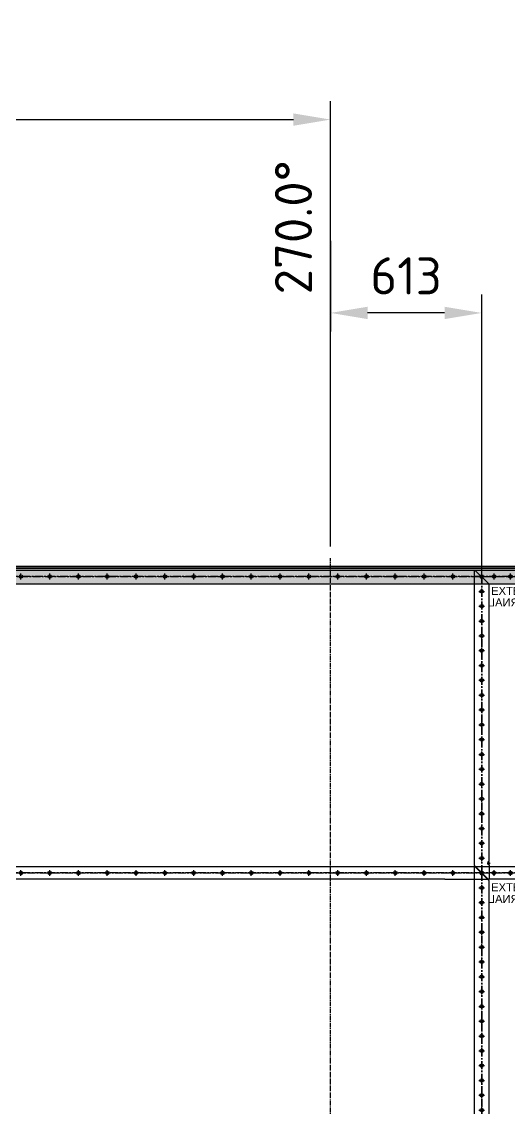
# Model space of a CAD drawing. Header units: millimetres. Extents: x -1425 to 254614, y -45665 to 8786.
# Drawn here: x 7937 to 9912, y 4387 to 8786 of the extents above; entities that cross this region are included whole.
import ezdxf

# ---------------------------------------------------------------- set-up
doc = ezdxf.new("R2010")
doc.units = ezdxf.units.MM
doc.header["$PDMODE"] = 4
for name, pattern in [('CENTER', [50.8, 31.75, -6.35, 6.35, -6.35]), ('CENTER2', [28.575, 19.05, -3.175, 3.175, -3.175]), ('HIDDEN', [0.375, 0.25, -0.125])]:
    doc.linetypes.add(name, pattern=pattern)
doc.layers.get('Defpoints').update_dxf_attribs({"color": 9})
for name, color, linetype in [('Bolt Holes', 7, 'Continuous'), ('CENTRELINE', 1, 'CENTER'), ('X 1515 M', 8, 'HIDDEN'), ('X 2001 M', 1, 'CENTER2'), ('X 2515 M', 1, 'CENTER'), ('X 5001 H', 8, 'Continuous')]:
    doc.layers.add(name, color=color, linetype=linetype)
doc.styles.add('BIT STD. 2.0', font='isocpeur.ttf', dxfattribs={"height": 2})
doc.styles.add('GG STD. 1.8', font='arial.ttf', dxfattribs={"height": 1.8})
doc.dimstyles.new('BIT STD. 2.0', dxfattribs={"dimtxt": 2, "dimasz": 2, "dimexe": 1, "dimexo": 0.625, "dimgap": 1, "dimtad": 1, "dimdec": 0, "dimdsep": 46, "dimtxsty": 'BIT STD. 2.0', "dimcen": 0, "dimadec": 0, "dimazin": 0, "dimtfac": 1, "dimtdec": 0, "dimtmove": 0, "dimatfit": 3, "dimfxl": 1, "dimtfill": 1, "dimlwd": -1, "dimlwe": -1, "dimarcsym": 0})

# ---------------------------------------------------------------- blocks, each defined once
blk = doc.blocks.new('*D445')
at = {"layer": 'Defpoints', "color": 0, "transparency": 16777216}
for p in [(9187.5, 8389.7), (0, 7931.3), (9187.5, 7946.3)]:
    blk.add_point(p, dxfattribs=at)
at = {"layer": 'X 5001 H', "color": 0, "transparency": 16777216}
for p, q in [((0, 7978.1), (0, 8464.7)), ((9187.5, 7993.1), (9187.5, 8464.7)), ((150, 8389.7), (9037.5, 8389.7))]:
    blk.add_line(p, q, dxfattribs=at)
for points in [[(150, 8414.7), (150, 8364.7), (0, 8389.7)], [(9037.5, 8414.7), (9037.5, 8364.7), (9187.5, 8389.7)]]:
    blk.add_solid(points, dxfattribs=at)
at = {"layer": 'X 5001 H', "color": 0, "transparency": 16777216, "insert": (4593.8, 8562.2), "char_height": 150, "attachment_point": 5, "style": 'BIT STD. 2.0', "bg_fill": 3, "box_fill_scale": 1.1, "bg_fill_color": 256, "bg_fill_true_color": 13158600, "bg_fill_transparency": 0}
blk.add_mtext('9187.5 typ.', dxfattribs=at)
blk = doc.blocks.new('*D443')
at = {"color": 0, "transparency": 16777216}
blk.add_line((0, 6586.9), (0, 8141.3), dxfattribs=at)
at = {"layer": 'Defpoints', "color": 0, "transparency": 16777216}
for p in [(0, 7541.3), (0, 6540), (36750, 0)]:
    blk.add_point(p, dxfattribs=at)
at = {"color": 0, "transparency": 16777216, "insert": (-150, 7878.8), "char_height": 150, "attachment_point": 5, "rotation": 90, "style": 'BIT STD. 2.0', "bg_fill": 3, "box_fill_scale": 1.1, "bg_fill_color": 256, "bg_fill_true_color": 13158600, "bg_fill_transparency": 0}
blk.add_mtext('360.0%%D', dxfattribs=at)
blk = doc.blocks.new('*U69')
at = {"layer": 'X 2001 M', "color": 1}
blk.add_line((9187.5, 0), (9187.5, 6615), dxfattribs=at)
blk = doc.blocks.new('*U73')
at = {"layer": 'CENTRELINE', "color": 0, "linetype": 'CENTER2', "transparency": 16777216}
for p, q in [((-12, 0), (-1.4, 0)), ((0, 1.4), (0, 12)), ((1.4, 0), (12, 0)), ((0, -12), (0, -1.4))]:
    blk.add_line(p, q, dxfattribs=at)
at = {"layer": 'CENTRELINE', "color": 0, "linetype": 'Continuous', "transparency": 16777216}
for p, q in [((-0.7, 0), (0.7, 0)), ((0, -0.7), (0, 0.7))]:
    blk.add_line(p, q, dxfattribs=at)
blk = doc.blocks.new('14mm DIA HOLE')
blk.add_circle((0, 0), 7)
at = {"layer": 'CENTRELINE', "linetype": 'CENTER2'}
blk.add_blockref('*U73', (0, 0), dxfattribs=at)
blk = doc.blocks.new('*U227')
blk.add_blockref('14mm DIA HOLE', (0, 0))
blk = doc.blocks.new('*U228')
at = {"layer": 'Bolt Holes', "color": 0, "linetype": 'ByBlock', "lineweight": -2, "transparency": 16777216}
for p in [(0, 0), (116.67, 0), (233.34, 0), (350.01, 0), (466.68, 0), (583.35, 0), (700.02, 0), (816.69, 0), (933.36, 0), (1050.03, 0), (1166.7, 0), (1283.37, 0), (1400.04, 0), (1516.71, 0), (1633.38, 0), (1750.05, 0), (1866.72, 0), (1983.39, 0), (2100.06, 0), (0, -1200), (116.67, -1200), (233.34, -1200), (350.01, -1200), (466.68, -1200), (583.35, -1200), (700.02, -1200), (816.69, -1200), (933.36, -1200), (1050.03, -1200), (1166.7, -1200), (1283.37, -1200), (1400.04, -1200), (1516.71, -1200), (1633.38, -1200), (1750.05, -1200), (1866.72, -1200), (1983.39, -1200), (2100.06, -1200)]:
    blk.add_blockref('*U227', p, dxfattribs=at)
blk = doc.blocks.new('*U78')
blk.add_blockref('14mm DIA HOLE', (0, 0))
blk = doc.blocks.new('*U79')
at = {"color": 0, "linetype": 'ByBlock', "lineweight": -2, "transparency": 16777216}
for p in [(0, 0), (0, -60), (0, -120), (0, -180), (0, -240), (0, -300), (0, -360), (0, -420), (0, -480), (0, -540), (0, -600), (0, -660), (0, -720), (0, -780), (0, -840), (0, -900), (0, -960), (0, -1020), (0, -1080)]:
    blk.add_blockref('*U78', p, dxfattribs=at)
blk = doc.blocks.new('Vertical Seam - D (1200)')
blk.add_blockref('*U79', (0, -60))
blk = doc.blocks.new('*U161')
blk.add_blockref('Vertical Seam - D (1200)', (0, 0))
blk = doc.blocks.new('*U133')
at = {"layer": 'X 2001 M', "color": 0, "transparency": 16777216}
for p, q in [((-4.12, 0), (-0.8, 0)), ((0, 0.8), (0, 4.12)), ((0.8, 0), (4.12, 0)), ((0, -4.12), (0, -0.8))]:
    blk.add_line(p, q, dxfattribs=at)
at = {"layer": 'X 2001 M', "color": 0, "linetype": 'Continuous', "transparency": 16777216}
for p, q in [((-0.4, 0), (0.4, 0)), ((0, -0.4), (0, 0.4))]:
    blk.add_line(p, q, dxfattribs=at)
blk = doc.blocks.new('*U130')
for p, q in [((0, 72), (0, 132)), ((0, 58), (0, 0))]:
    blk.add_line(p, q)
blk.add_arc((0, 65), 7, 90, 270)
at = {"layer": 'X 2001 M'}
blk.add_blockref('*U133', (0, 65), dxfattribs=at)
blk = doc.blocks.new('*U109')
for p, q in [((0, 692), (0, 1193.6)), ((0, 558), (0, 692)), ((0, 132), (0, 558))]:
    blk.add_line(p, q)
blk = doc.blocks.new('*U117')
for p, q in [((-619.6, 0), (-2453.6, 0)), ((-179.6, 0), (-619.6, 0)), ((-179.6, 0), (-165.6, 0)), ((-165.6, 0), (0, 0))]:
    blk.add_line(p, q)
blk = doc.blocks.new('1200 D')
for p, q in [((2423.6, 25), (-30, 25)), ((-30, 25), (-30, -1168.6))]:
    blk.add_line(p, q)
for points in [[(2423.6, 25), (2444.4, 4.2, 0.866025), (2454.2, -5.6), (2480, -31.4)], [(26.4, -1225), (5.6, -1204.2, 0.866025), (-4.2, -1194.4), (-30, -1168.6)]]:
    blk.add_lwpolyline(points, format="xyb")
at = {"layer": 'Defpoints', "color": 1, "linetype": 'CENTER'}
blk.add_lwpolyline([(0, -1200), (2450, -1200), (2450, 0), (0, 0)], close=True, dxfattribs=at)
for name, p in [('14mm DIA HOLE', (0, 0)), ('14mm DIA HOLE', (50, 0)), ('14mm DIA HOLE', (116.7, 0)), ('*U109', (2480, -1225)), ('*U130', (2480, -1225)), ('*U117', (2480, -1225)), ('14mm DIA HOLE', (50, -1200)), ('14mm DIA HOLE', (116.7, -1200)), ('14mm DIA HOLE', (2450, -1200))]:
    blk.add_blockref(name, p)
at = {"layer": 'Bolt Holes'}
for name, p in [('*U228', (233.4, 0)), ('*U161', (0, 0)), ('*U161', (2450, 0))]:
    blk.add_blockref(name, p, dxfattribs=at)
at = {"layer": 'Defpoints', "insert": (38.2, -41.7), "char_height": 32.4, "width": 6762.895, "attachment_point": 1, "style": 'GG STD. 1.8'}
blk.add_mtext('EXTERNAL', dxfattribs=at)
at = {"layer": 'Defpoints', "extrusion": (0, 0, -1), "insert": (252.9, -88.6), "char_height": 32.4, "width": 6762.895, "attachment_point": 1, "text_direction": (-1, 0, 0), "style": 'GG STD. 1.8'}
blk.add_mtext('INTERNAL', dxfattribs=at)
blk = doc.blocks.new('VERTICAL SEAM')
for p in [(-2450, 6540), (-2450, 5340)]:
    blk.add_blockref('1200 D', p)
blk = doc.blocks.new('*D441')
at = {"color": 0, "transparency": 16777216}
blk.add_line((9187.5, 6661.9), (9187.5, 8216.3), dxfattribs=at)
at = {"layer": 'Defpoints', "color": 0, "transparency": 16777216}
for p in [(9187.5, 7616.3), (9187.5, 6615), (36750, 0)]:
    blk.add_point(p, dxfattribs=at)
at = {"color": 0, "transparency": 16777216, "insert": (9037.5, 7953.8), "char_height": 150, "attachment_point": 5, "rotation": 90, "style": 'BIT STD. 2.0', "bg_fill": 3, "box_fill_scale": 1.1, "bg_fill_color": 256, "bg_fill_true_color": 13158600, "bg_fill_transparency": 0}
blk.add_mtext('270.0%%D', dxfattribs=at)
blk = doc.blocks.new('*U237')
at = {"layer": 'X 5001 H'}
h = blk.add_hatch(color=8, dxfattribs=at)
h.dxf.hatch_style = 1
h.paths.add_polyline_path([(0, 30), (0, -40), (36810, -40), (36810, 30)])
for p, q in [((0, 30), (36810, 30)), ((0, -40), (36810, -40))]:
    blk.add_line(p, q)
blk.add_lwpolyline([(0, 30), (36810, 30), (36810, -40), (0, -40)], close=True)
at = {"layer": 'X 1515 M', "color": 251, "true_color": 0x636466}
blk.add_line((0, -34), (36810, -34), dxfattribs=at)
at = {"layer": 'X 2515 M'}
blk.add_line((-66, 0), (36876, 0), dxfattribs=at)
blk = doc.blocks.new('*D432')
at = {"layer": 'Defpoints', "color": 0, "transparency": 16777216}
for p in [(9187.5, 7946.3), (9187.5, 7607.1), (9800, 6480)]:
    blk.add_point(p, dxfattribs=at)
at = {"layer": 'X 5001 H', "color": 0, "transparency": 16777216}
for p, q in [((9187.5, 7899.4), (9187.5, 7532.1)), ((9800, 6526.9), (9800, 7682.1)), ((9650, 7607.1), (9337.5, 7607.1))]:
    blk.add_line(p, q, dxfattribs=at)
for points in [[(9337.5, 7632.1), (9337.5, 7582.1), (9187.5, 7607.1)], [(9650, 7632.1), (9650, 7582.1), (9800, 7607.1)]]:
    blk.add_solid(points, dxfattribs=at)
at = {"layer": 'X 5001 H', "color": 0, "transparency": 16777216, "insert": (9493.8, 7757.1), "char_height": 150, "attachment_point": 5, "style": 'BIT STD. 2.0', "bg_fill": 3, "box_fill_scale": 1.1, "bg_fill_color": 256, "bg_fill_true_color": 13158600, "bg_fill_transparency": 0}
blk.add_mtext('613', dxfattribs=at)

msp = doc.modelspace()

# ---------------------------------------------------------------- dimensions: what is measured, and where the dimension line sits
at = {"layer": 'X 5001 H'}
dim = msp.add_linear_dim(base=(9187.5, 8389.7311), p1=(0, 7931.2681), p2=(9187.5, 7946.2681), text='<> typ.', dimstyle='BIT STD. 2.0', override={"dimdec": 3}, dxfattribs=at)
dim.commit()
dim.dimension.update_dxf_attribs({"geometry": '*D445', "text_midpoint": (4593.75, 8389.7311), "dimtype": 160})

# ---------------------------------------------------------------- next in the draw order: dimensions: what is measured, and where the dimension line sits
at = {"color": 1}
dim = msp.add_ordinate_dim(feature_location=(0, 6540), offset=(0, 1001.2681), dtype=1, origin=(36750, 0), dimstyle='BIT STD. 2.0', override={"dimdec": 1, "dimlfac": 0.009796, "dimzin": 0, "dimpost": '%%D'}, dxfattribs=at)
dim.commit()
dim.dimension.update_dxf_attribs({"geometry": '*D443', "text_midpoint": (-150, 7878.7681)})

# ---------------------------------------------------------------- next in the draw order: block references
for name, p in [('*U69', (0, 0)), ('VERTICAL SEAM', (9800, 0)), ('VERTICAL SEAM', (12250, 0))]:
    msp.add_blockref(name, p)

# ---------------------------------------------------------------- next in the draw order: dimensions: what is measured, and where the dimension line sits
dim = msp.add_ordinate_dim(feature_location=(9187.5, 6615), offset=(0, 1001.2681), dtype=1, origin=(36750, 0), dimstyle='BIT STD. 2.0', override={"dimdec": 1, "dimlfac": 0.009796, "dimzin": 0, "dimpost": '%%D'}, dxfattribs=at)
dim.commit()
dim.dimension.update_dxf_attribs({"geometry": '*D441', "text_midpoint": (9037.5, 7953.7681)})

# ---------------------------------------------------------------- next in the draw order: block references
at = {"xscale": -1, "rotation": 180}
msp.add_blockref('*U237', (-30, 6540), dxfattribs=at)

# ---------------------------------------------------------------- next in the draw order: dimensions: what is measured, and where the dimension line sits
at = {"layer": 'X 5001 H'}
dim = msp.add_linear_dim(base=(9187.5, 7607.0925441432), p1=(9800, 6480), p2=(9187.5, 7946.2681392181), dimstyle='BIT STD. 2.0', dxfattribs=at)
dim.commit()
dim.dimension.update_dxf_attribs({"geometry": '*D432', "text_midpoint": (9493.75, 7607.0925441432), "dimtype": 160})

doc.saveas('drawing.dxf')
